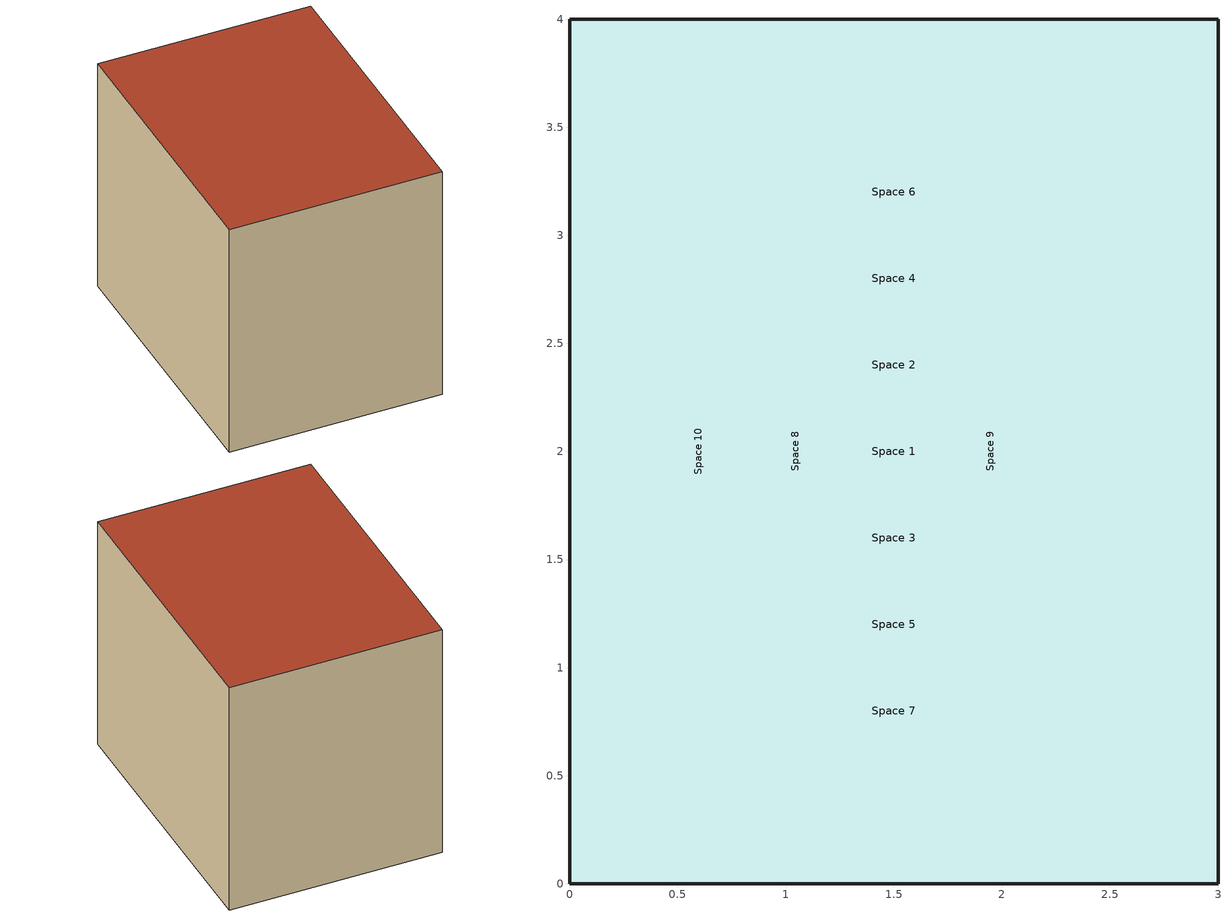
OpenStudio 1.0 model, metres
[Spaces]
Space 1
 floor ground: 0,0 0,4 3,4 3,0 z0
 wall outside: 0,4 0,0 3,0 3,4 0,4 z0:3.5
 roof outside: 3,0 3,4 0,4 0,0 z3.5
Space 2
 floor ground: 0,0 0,4 3,4 3,0 z0
 wall outside: 0,4 0,0 3,0 3,4 0,4 z0:3.5
 roof outside: 3,0 3,4 0,4 0,0 z3.5
Space 3
 floor ground: 0,0 0,4 3,4 3,0 z0
 wall outside: 0,4 0,0 3,0 3,4 0,4 z0:3.5
 roof outside: 3,0 3,4 0,4 0,0 z3.5
Space 4
 floor ground: 0,0 0,4 3,4 3,0 z0
 wall outside: 0,4 0,0 3,0 3,4 0,4 z0:3.5
 roof outside: 3,0 3,4 0,4 0,0 z3.5
Space 5
 floor ground: 0,0 0,4 3,4 3,0 z0
 wall outside: 0,4 0,0 3,0 3,4 0,4 z0:3.5
 roof outside: 3,0 3,4 0,4 0,0 z3.5
Space 6
 floor ground: 0,0 0,4 3,4 3,0 z0
 wall outside: 0,4 0,0 3,0 3,4 0,4 z0:3.5
 roof outside: 3,0 3,4 0,4 0,0 z3.5
Space 7
 floor ground: 0,0 0,4 3,4 3,0 z0
 wall outside: 0,4 0,0 3,0 3,4 0,4 z0:3.5
 roof outside: 3,0 3,4 0,4 0,0 z3.5
Space 8
 floor ground: 0,0 0,4 3,4 3,0 z0
 wall outside: 0,4 0,0 3,0 3,4 0,4 z0:3.5
 roof outside: 3,0 3,4 0,4 0,0 z3.5
Space 9
 floor ground: 0,0 0,4 3,4 3,0 z0
 wall outside: 0,4 0,0 3,0 3,4 0,4 z0:3.5
 roof outside: 3,0 3,4 0,4 0,0 z3.5
Space 10
 floor ground: 0,0 0,4 3,4 3,0 z0
 wall outside: 0,4 0,0 3,0 3,4 0,4 z0:3.5
 roof outside: 3,0 3,4 0,4 0,0 z3.5
[BuildingStory] Nominal Floor to Floor Height {m}=3.5
Name | Nominal Z Coordinate {m}
Building Story 1 | 0
Building Story 2 | 3.5
Building Story 3 | 7
Building Story 4 | 10.5
Building Story 5 | 14
Building Story 6 | 17.5
Building Story 7 | 21
Building Story 8 | 24.5
Building Story 9 | 28
Building Story 10 | 31.5
[ThermalZone] Use Ideal Air Loads=No
Thermal Zone 1; Thermal Zone 2; Thermal Zone 3; Thermal Zone 4; Thermal Zone 5; Thermal Zone 6; Thermal Zone 7; Thermal Zone 8; Thermal Zone 9; Thermal Zone 10
[Sizing:Zone] Zone Cooling Design Supply Air Temperature {C}=14; Zone Heating Design Supply Air Temperature {C}=40; Zone Cooling Design Supply Air Humidity Ratio {kg-H2O/kg-air}=0.0085; Zone Heating Design Supply Air Humidity Ratio {kg-H2O/kg-air}=0.008; Cooling Design Air Flow Method=DesignDay; Heating Design Air Flow Method=DesignDay
Thermal Zone 1; Thermal Zone 2; Thermal Zone 3; Thermal Zone 4; Thermal Zone 5; Thermal Zone 6; Thermal Zone 7; Thermal Zone 8; Thermal Zone 9; Thermal Zone 10
[Space]
Name | Thermal Zone
Space 1 | Thermal Zone 1
Space 2 | Thermal Zone 2
Space 3 | Thermal Zone 3
Space 4 | Thermal Zone 4
Space 5 | Thermal Zone 5
Space 6 | Thermal Zone 6
Space 7 | Thermal Zone 7
Space 8 | Thermal Zone 8
Space 9 | Thermal Zone 9
Space 10 | Thermal Zone 10
